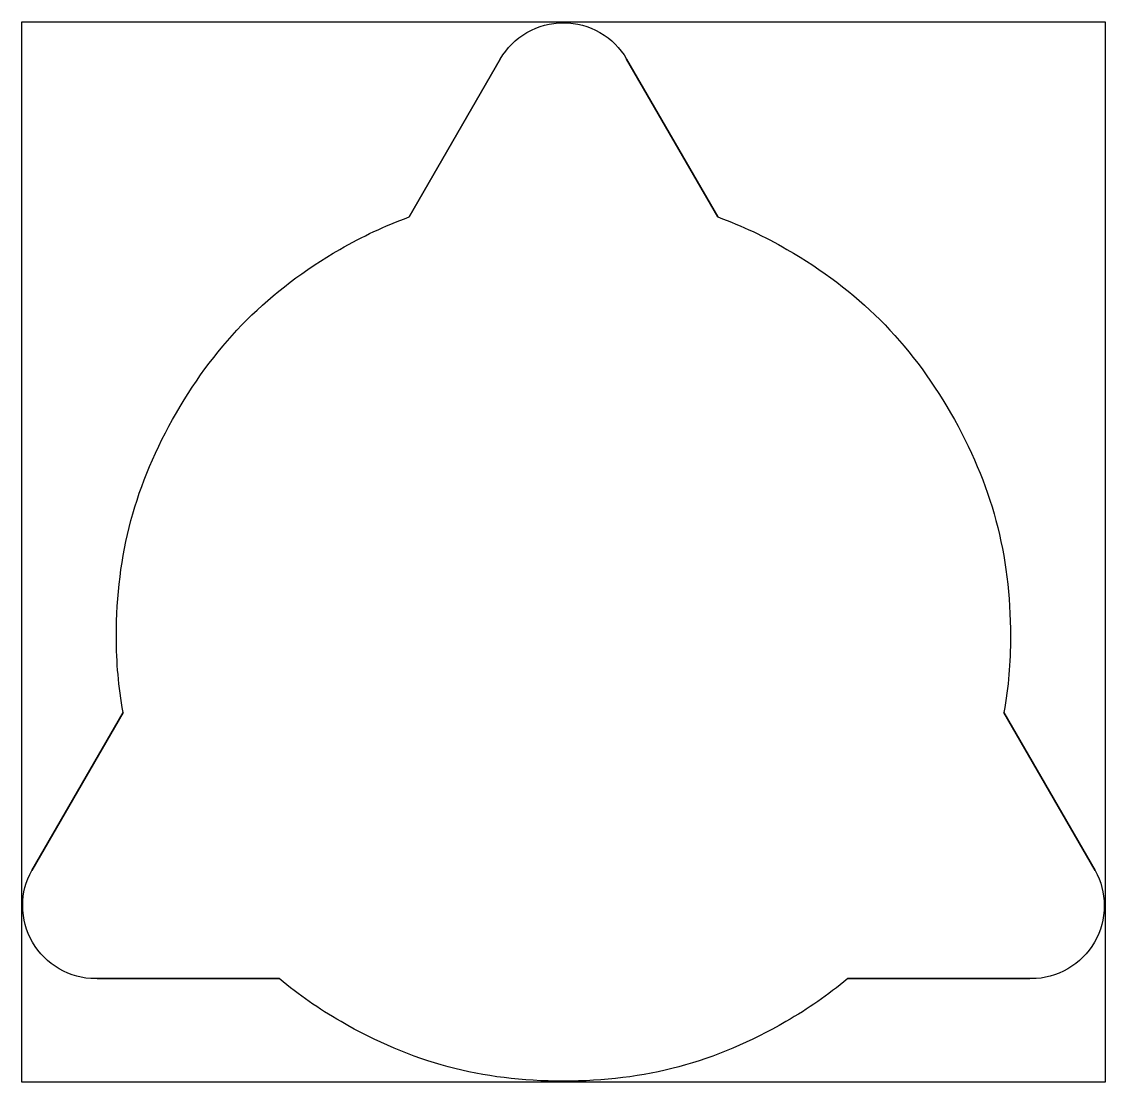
# Model space of a CAD drawing. Extents: x -5 to 1406, y -1328 to 54.
import ezdxf

# ---------------------------------------------------------------- set-up
doc = ezdxf.new("R2010")
doc.units = 0
doc.layers.get('0').update_dxf_attribs({"linetype": 'CONTINUOUS'})

msp = doc.modelspace()

# ---------------------------------------------------------------- linework, layer by layer
at = {"color": 7}
msp.add_lwpolyline([(-5.080243, 54.031557), (1406.189185, 54.031557), (1406.189185, -1327.648525), (-5.080243, -1327.648525), (-5.080243, 54.031557)], close=True, dxfattribs=at)
at = {"color": 1}
for points in [[(499.600084, -200.405178), (618.273935, 5.137931)], [(782.755891, 5.137931), (901.429742, -200.405178), (901.429742, -200.405178)], [(8.211228, -1051.613149), (126.885078, -845.990924), (126.885078, -845.990924)], [(1274.144748, -845.990924), (1392.818598, -1051.613149)], [(1274.144748, -845.990924), (1274.144748, -845.990924)], [(330.371174, -1192.439451), (93.023473, -1192.439451)], [(1308.006353, -1192.439451), (1070.658652, -1192.439451), (1070.658652, -1192.439451)]]:
    msp.add_lwpolyline(points, close=True, dxfattribs=at)
for points in [[(653.005815, 39.869811), (668.196068, 48.651676), (683.069857, 52.607471), (700.475355, 52.607471)], [(700.475355, 52.607471), (717.959969, 52.607471), (732.833758, 48.651676), (748.024011, 39.869811)], [(618.273935, 5.137931), (627.0558, 20.249068), (637.894678, 31.167062), (653.005815, 39.869811)], [(748.024011, 39.869811), (763.135148, 31.167062), (773.974027, 20.249068), (782.755891, 5.137931)], [(409.407958, -242.653069), (439.788464, -225.089339), (466.68787, -212.509911), (499.600084, -200.405178)], [(901.429742, -200.405178), (934.341956, -212.509911), (961.241362, -225.089339), (991.621868, -242.653069)], [(196.348839, -455.712188), (249.989419, -362.909237), (316.605007, -296.214533), (409.407958, -242.653069)], [(991.621868, -242.653069), (1084.424819, -296.214533), (1151.040407, -362.909237), (1204.680987, -455.712188)], [(118.340561, -746.779585), (118.340561, -639.656656), (142.787374, -548.515139), (196.348839, -455.712188)], [(1204.680987, -455.712188), (1258.242452, -548.515139), (1282.689265, -639.656656), (1282.689265, -746.779585)], [(126.885078, -845.990924), (120.951386, -811.496392), (118.340561, -781.827929), (118.340561, -746.779585)], [(1282.689265, -746.779585), (1282.689265, -781.827929), (1280.07844, -811.496392), (1274.144748, -845.990924)], [(-3.656157, -1097.579487), (-3.656157, -1080.648684), (0.06229, -1066.328706), (8.211228, -1051.613149)], [(1392.818598, -1051.613149), (1400.967536, -1066.328706), (1404.685983, -1080.648684), (1404.685983, -1097.579487)], [(9.081503, -1145.049027), (0.299638, -1129.858774), (-3.656157, -1115.064101), (-3.656157, -1097.579487)], [(1404.685983, -1097.579487), (1404.685983, -1115.064101), (1400.730188, -1129.858774), (1391.948323, -1145.049027)], [(43.813383, -1179.780907), (28.702246, -1170.999042), (17.784252, -1160.160164), (9.081503, -1145.049027)], [(1391.948323, -1145.049027), (1383.245574, -1160.160164), (1372.32758, -1170.999042), (1357.216443, -1179.780907)], [(91.282923, -1192.518567), (73.798309, -1192.518567), (58.92452, -1188.483656), (43.813383, -1179.780907)], [(1357.216443, -1179.780907), (1342.105306, -1188.483656), (1327.231517, -1192.518567), (1309.746903, -1192.518567)], [(93.023473, -1192.439451), (92.390546, -1192.518567), (91.91585, -1192.518567), (91.282923, -1192.518567)], [(410.832044, -1248.532625), (380.926234, -1231.285358), (356.954116, -1214.512788), (330.371174, -1192.439451)], [(1070.658652, -1192.439451), (1044.07571, -1214.512788), (1020.103592, -1231.285358), (990.197782, -1248.532625)], [(1309.746903, -1192.518567), (1309.113976, -1192.518567), (1308.63928, -1192.518567), (1308.006353, -1192.439451)], [(700.475355, -1326.145323), (593.827122, -1326.145323), (503.239416, -1301.856741), (410.832044, -1248.532625)], [(990.197782, -1248.532625), (897.79041, -1301.856741), (807.202705, -1326.145323), (700.475355, -1326.145323)]]:
    msp.add_open_spline(points, degree=3, dxfattribs=at)

doc.saveas('drawing.dxf')
